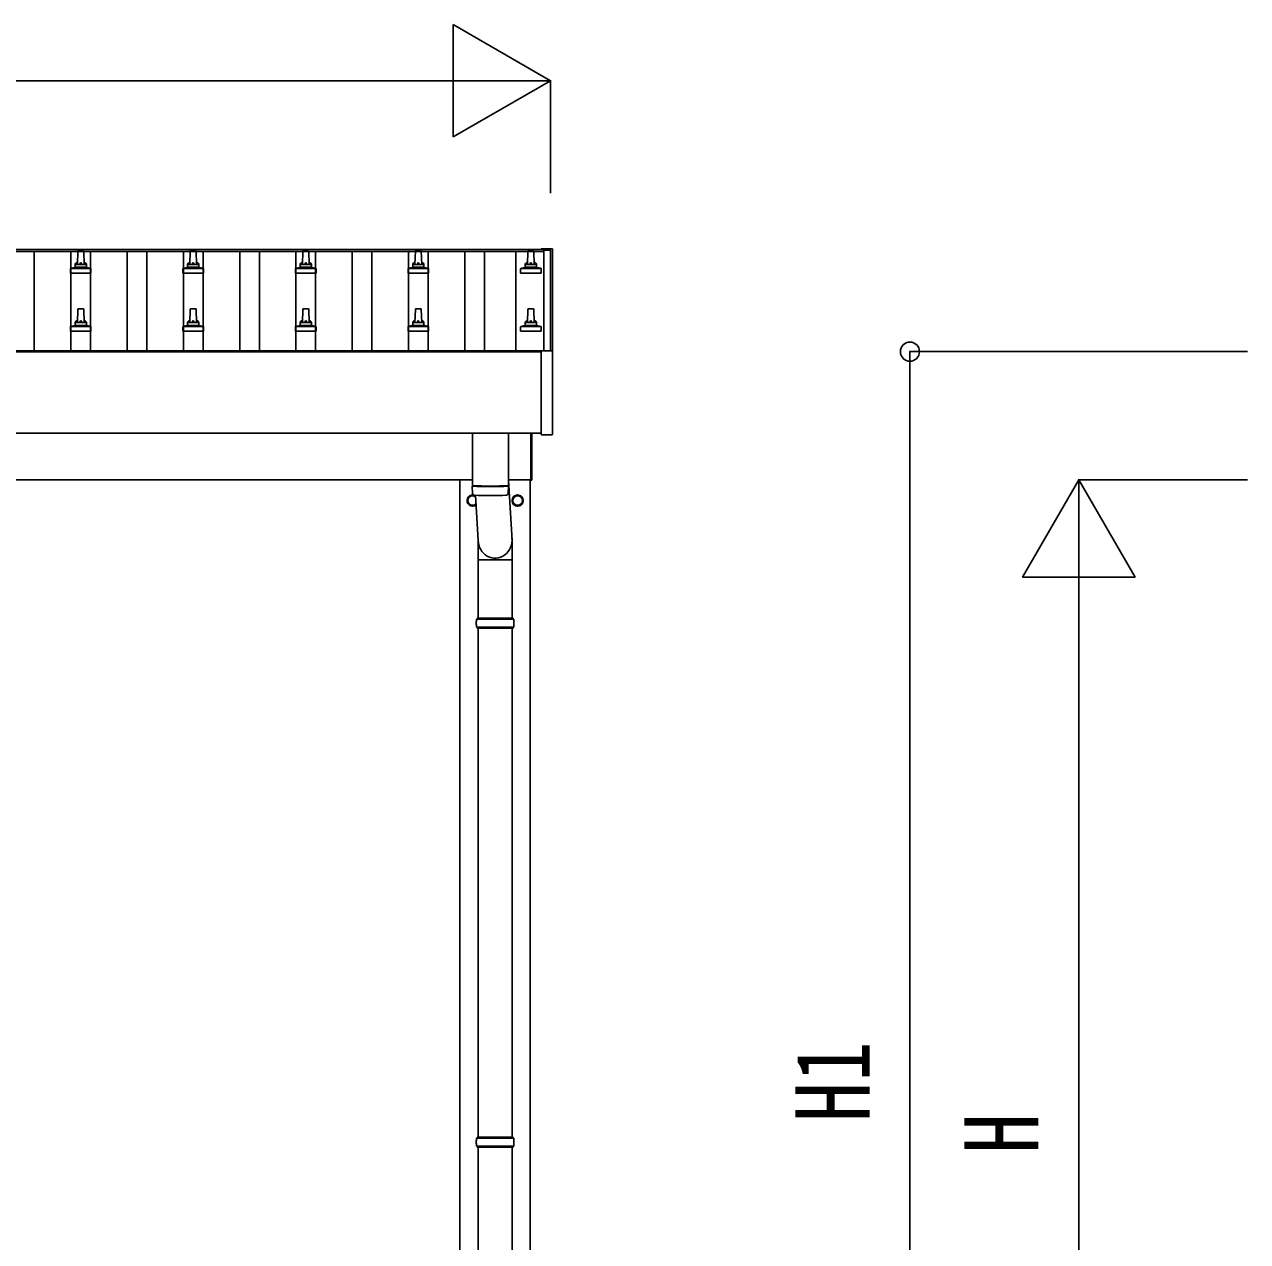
# Model space of a CAD drawing. Units: millimetres, scale not verified. Extents: x -16820 to 16820, y -11880 to 11880.
# Drawn here: x -3070 to -897, y -7252 to -5089 of the extents above; entities that cross this region are included whole.
import ezdxf
from ezdxf.enums import TextEntityAlignment as Align

# ---------------------------------------------------------------- set-up
doc = ezdxf.new("R2010")
doc.units = ezdxf.units.MM
doc.header["$LTSCALE"] = 50
for name, color, linetype in [('0-4_YKK_13', 4, 'Continuous'), ('0-5_YKK_A1', 4, 'Continuous'), ('0-6_YKK_D', 6, 'Continuous')]:
    doc.layers.add(name, color=color, linetype=linetype)
doc.styles.add('ＭＳ ゴシック', font='')
doc.styles.get('ＭＳ ゴシック').set_extended_font_data('MS Gothic')

msp = doc.modelspace()

# ---------------------------------------------------------------- linework, layer by layer
at = {"layer": '0-4_YKK_13'}
for p, q in [((-2975.58, -5491.88), (-2976.31, -5515.41)), ((-2966.03, -5490.91), (-2974.58, -5490.91)), ((-2964.31, -5515.41), (-2965.03, -5491.88)), ((-2775.58, -5491.88), (-2776.31, -5515.41)), ((-2766.03, -5490.91), (-2774.58, -5490.91)), ((-2764.31, -5515.41), (-2765.03, -5491.88)), ((-2575.58, -5491.88), (-2576.31, -5515.41)), ((-2566.03, -5490.91), (-2574.58, -5490.91)), ((-2564.31, -5515.41), (-2565.03, -5491.88)), ((-2375.58, -5491.88), (-2376.31, -5515.41)), ((-2366.03, -5490.91), (-2374.58, -5490.91)), ((-2364.31, -5515.41), (-2365.03, -5491.88)), ((-2175.58, -5491.88), (-2176.31, -5515.41)), ((-2166.03, -5490.91), (-2174.58, -5490.91)), ((-2164.31, -5515.41), (-2165.03, -5491.88)), ((-2152, -5488.82), (-2152, -5488.22)), ((-2152, -5488.89), (-2152, -5488.82)), ((-2133, -5487.7), (-2151, -5487.7)), ((-2132, -5488.22), (-2132, -5488.82)), ((-2132, -5488.82), (-2132, -5669.49)), ((-2987.79, -5522.22), (-2981.07, -5520.59)), ((-2959.92, -5520.41), (-2980.69, -5520.41)), ((-2980.31, -5519.62), (-2980.31, -5515.41)), ((-2961.31, -5515.41), (-2979.31, -5515.41)), ((-2960.31, -5519.62), (-2960.31, -5515.41)), ((-2952.82, -5522.22), (-2959.54, -5520.59)), ((-2787.79, -5522.22), (-2781.07, -5520.59)), ((-2759.92, -5520.41), (-2780.69, -5520.41)), ((-2780.31, -5519.62), (-2780.31, -5515.41)), ((-2761.31, -5515.41), (-2779.31, -5515.41)), ((-2760.31, -5519.62), (-2760.31, -5515.41)), ((-2752.82, -5522.22), (-2759.54, -5520.59)), ((-2587.79, -5522.22), (-2581.07, -5520.59)), ((-2559.92, -5520.41), (-2580.69, -5520.41)), ((-2580.31, -5519.62), (-2580.31, -5515.41)), ((-2561.31, -5515.41), (-2579.31, -5515.41)), ((-2560.31, -5519.62), (-2560.31, -5515.41)), ((-2552.82, -5522.22), (-2559.54, -5520.59)), ((-2387.79, -5522.22), (-2381.07, -5520.59)), ((-2359.92, -5520.41), (-2380.69, -5520.41)), ((-2380.31, -5519.62), (-2380.31, -5515.41)), ((-2361.31, -5515.41), (-2379.31, -5515.41)), ((-2360.31, -5519.62), (-2360.31, -5515.41)), ((-2352.82, -5522.22), (-2359.54, -5520.59)), ((-2187.79, -5522.22), (-2181.07, -5520.59)), ((-2159.92, -5520.41), (-2180.69, -5520.41)), ((-2180.31, -5519.62), (-2180.31, -5515.41)), ((-2161.31, -5515.41), (-2179.31, -5515.41)), ((-2160.31, -5519.62), (-2160.31, -5515.41)), ((-2152.82, -5522.22), (-2159.54, -5520.59)), ((-2988.56, -5530.91), (-2988.56, -5523.19)), ((-2988.56, -5530.91), (-2952.06, -5530.91)), ((-2952.44, -5522.41), (-2988.17, -5522.41)), ((-2952.06, -5530.91), (-2952.06, -5523.19)), ((-2788.56, -5530.91), (-2788.56, -5523.19)), ((-2788.56, -5530.91), (-2752.06, -5530.91)), ((-2752.44, -5522.41), (-2788.17, -5522.41)), ((-2752.06, -5530.91), (-2752.06, -5523.19)), ((-2588.56, -5530.91), (-2588.56, -5523.19)), ((-2588.56, -5530.91), (-2552.06, -5530.91)), ((-2552.44, -5522.41), (-2588.17, -5522.41)), ((-2552.06, -5530.91), (-2552.06, -5523.19)), ((-2388.56, -5530.91), (-2388.56, -5523.19)), ((-2388.56, -5530.91), (-2352.06, -5530.91)), ((-2352.44, -5522.41), (-2388.17, -5522.41)), ((-2352.06, -5530.91), (-2352.06, -5523.19)), ((-2188.56, -5530.91), (-2188.56, -5523.19)), ((-2188.56, -5530.91), (-2152.06, -5530.91)), ((-2152.44, -5522.41), (-2188.17, -5522.41)), ((-2152.06, -5530.91), (-2152.06, -5523.19)), ((-2975.58, -5595.21), (-2976.31, -5618.74)), ((-2966.03, -5594.24), (-2974.58, -5594.24)), ((-2964.31, -5618.74), (-2965.03, -5595.21)), ((-2775.58, -5595.21), (-2776.31, -5618.74)), ((-2766.03, -5594.24), (-2774.58, -5594.24)), ((-2764.31, -5618.74), (-2765.03, -5595.21)), ((-2575.58, -5595.21), (-2576.31, -5618.74)), ((-2566.03, -5594.24), (-2574.58, -5594.24)), ((-2564.31, -5618.74), (-2565.03, -5595.21)), ((-2375.58, -5595.21), (-2376.31, -5618.74)), ((-2366.03, -5594.24), (-2374.58, -5594.24)), ((-2364.31, -5618.74), (-2365.03, -5595.21)), ((-2175.58, -5595.21), (-2176.31, -5618.74)), ((-2166.03, -5594.24), (-2174.58, -5594.24)), ((-2164.31, -5618.74), (-2165.03, -5595.21)), ((-2988.56, -5634.24), (-2988.56, -5626.53)), ((-2952.44, -5625.74), (-2988.17, -5625.74)), ((-2987.79, -5625.55), (-2981.07, -5623.92)), ((-2959.92, -5623.74), (-2980.69, -5623.74)), ((-2980.31, -5622.95), (-2980.31, -5618.74)), ((-2961.31, -5618.74), (-2979.31, -5618.74)), ((-2960.31, -5622.95), (-2960.31, -5618.74)), ((-2952.82, -5625.55), (-2959.54, -5623.92)), ((-2952.06, -5634.24), (-2952.06, -5626.53)), ((-2788.56, -5634.24), (-2788.56, -5626.53)), ((-2752.44, -5625.74), (-2788.17, -5625.74)), ((-2787.79, -5625.55), (-2781.07, -5623.92)), ((-2759.92, -5623.74), (-2780.69, -5623.74)), ((-2780.31, -5622.95), (-2780.31, -5618.74)), ((-2761.31, -5618.74), (-2779.31, -5618.74)), ((-2760.31, -5622.95), (-2760.31, -5618.74)), ((-2752.82, -5625.55), (-2759.54, -5623.92)), ((-2752.06, -5634.24), (-2752.06, -5626.53)), ((-2588.56, -5634.24), (-2588.56, -5626.53)), ((-2552.44, -5625.74), (-2588.17, -5625.74)), ((-2587.79, -5625.55), (-2581.07, -5623.92)), ((-2559.92, -5623.74), (-2580.69, -5623.74)), ((-2580.31, -5622.95), (-2580.31, -5618.74)), ((-2561.31, -5618.74), (-2579.31, -5618.74)), ((-2560.31, -5622.95), (-2560.31, -5618.74)), ((-2552.82, -5625.55), (-2559.54, -5623.92)), ((-2552.06, -5634.24), (-2552.06, -5626.53)), ((-2388.56, -5634.24), (-2388.56, -5626.53)), ((-2352.44, -5625.74), (-2388.17, -5625.74)), ((-2387.79, -5625.55), (-2381.07, -5623.92)), ((-2359.92, -5623.74), (-2380.69, -5623.74)), ((-2380.31, -5622.95), (-2380.31, -5618.74)), ((-2361.31, -5618.74), (-2379.31, -5618.74)), ((-2360.31, -5622.95), (-2360.31, -5618.74)), ((-2352.82, -5625.55), (-2359.54, -5623.92)), ((-2352.06, -5634.24), (-2352.06, -5626.53)), ((-2188.56, -5634.24), (-2188.56, -5626.53)), ((-2152.44, -5625.74), (-2188.17, -5625.74)), ((-2187.79, -5625.55), (-2181.07, -5623.92)), ((-2159.92, -5623.74), (-2180.69, -5623.74)), ((-2180.31, -5622.95), (-2180.31, -5618.74)), ((-2161.31, -5618.74), (-2179.31, -5618.74)), ((-2160.31, -5622.95), (-2160.31, -5618.74)), ((-2152.82, -5625.55), (-2159.54, -5623.92)), ((-2152.06, -5634.24), (-2152.06, -5626.53)), ((-2988.56, -5634.24), (-2952.06, -5634.24)), ((-2788.56, -5634.24), (-2752.06, -5634.24)), ((-2588.56, -5634.24), (-2552.06, -5634.24)), ((-2388.56, -5634.24), (-2352.06, -5634.24)), ((-2188.56, -5634.24), (-2152.06, -5634.24)), ((-2152, -5817.49), (-2152, -5669.49)), ((-2151.5, -5668.99), (-2151, -5668.99)), ((-2151, -5668.99), (-2133, -5668.99)), ((-2133, -5668.99), (-2132.5, -5668.99)), ((-2132, -5669.49), (-2132, -5817.49)), ((-2274.31, -5815.36), (-2274.31, -5908.34)), ((-2210.31, -5815.36), (-2210.31, -5908.34)), ((-2170.31, -5898.5), (-2170.31, -5815.36)), ((-2168.31, -5815.36), (-2168.31, -5898.5)), ((-2132.5, -5817.99), (-2151.5, -5817.99)), ((-2274.34, -5909.34), (-2274.11, -5922.32)), ((-2269.83, -5908.62), (-2269.81, -5909.62)), ((-2214.78, -5908.62), (-2214.8, -5909.62)), ((-2210.5, -5922.32), (-2210.28, -5909.34)), ((-2210.31, -5898.76), (-2203.75, -6005.75)), ((-2170.31, -5898.5), (-2168.31, -5898.5)), ((-2273.81, -5925.19), (-2268.61, -5928.19)), ((-2268.77, -5925.62), (-2263.86, -6005.75)), ((-2267.8, -5941.35), (-2273.81, -5944.81)), ((-2202.4, -5934.75), (-2202.3, -5934.75)), ((-2202.4, -5935.25), (-2202.3, -5935.25)), ((-2263.96, -6040.42), (-2263.96, -6005.75)), ((-2203.66, -6040.42), (-2203.66, -6005.75)), ((-2263.96, -6040.42), (-2233.81, -6040.42)), ((-2263.81, -6040.42), (-2263.81, -6144)), ((-2203.66, -6040.42), (-2233.81, -6040.42)), ((-2203.81, -6040.42), (-2203.81, -6144)), ((-2266.81, -6146), (-2200.81, -6146)), ((-2265.81, -6144), (-2201.81, -6144)), ((-2265.81, -6144), (-2265.81, -6146)), ((-2201.81, -6144), (-2201.81, -6146)), ((-2266.81, -6160), (-2200.81, -6160)), ((-2265.81, -6162), (-2265.81, -6160)), ((-2265.81, -6162), (-2201.81, -6162)), ((-2263.81, -6162), (-2263.81, -7066.5)), ((-2203.81, -6162), (-2203.81, -7066.5)), ((-2201.81, -6162), (-2201.81, -6160)), ((-2266.81, -7068.49), (-2200.81, -7068.49)), ((-2266.81, -7082.49), (-2200.81, -7082.49)), ((-2265.81, -7066.49), (-2201.81, -7066.49)), ((-2265.81, -7066.49), (-2265.81, -7068.49)), ((-2265.81, -7084.49), (-2265.81, -7082.49)), ((-2265.81, -7084.49), (-2201.81, -7084.49)), ((-2263.81, -7084.49), (-2263.81, -7989)), ((-2203.81, -7084.49), (-2203.81, -7989)), ((-2201.81, -7066.49), (-2201.81, -7068.49)), ((-2201.81, -7084.49), (-2201.81, -7082.49))]:
    msp.add_line(p, q, dxfattribs=at)
for points in [[(-2151, -5487.7), (-2151.19, -5487.7), (-2151.37, -5487.71), (-2151.51, -5487.72), (-2151.58, -5487.72), (-2151.63, -5487.74), (-2151.73, -5487.77), (-2151.86, -5487.87), (-2151.95, -5488), (-2151.96, -5488.02)], [(-2132, -5488.22), (-2132.04, -5488.03), (-2132.11, -5487.9), (-2132.2, -5487.82), (-2132.29, -5487.77), (-2132.37, -5487.74), (-2132.42, -5487.73), (-2132.45, -5487.72), (-2132.5, -5487.72), (-2132.68, -5487.71), (-2132.87, -5487.7), (-2133, -5487.7)], [(-2273.81, -5925.19), (-2282.31, -5930.09), (-2282.31, -5939.91), (-2273.81, -5944.81)]]:
    msp.add_lwpolyline(points, dxfattribs=at)
msp.add_lwpolyline([(-2193.81, -5925.19), (-2185.31, -5930.09), (-2185.31, -5939.91), (-2193.81, -5944.81), (-2202.31, -5939.91), (-2202.31, -5930.09)], close=True, dxfattribs=at)
for radius in [10, 8.5]:
    msp.add_circle((-2193.81, -5935), radius, dxfattribs=at)
for centre, radius, start, end in [((-2974.58, -5491.91), 1, 90, 178.60509), ((-2966.03, -5491.91), 1, 1.39491, 90), ((-2774.58, -5491.91), 1, 90, 178.60509), ((-2766.03, -5491.91), 1, 1.39491, 90), ((-2574.58, -5491.91), 1, 90, 178.60509), ((-2566.03, -5491.91), 1, 1.39491, 90), ((-2374.58, -5491.91), 1, 90, 178.60509), ((-2366.03, -5491.91), 1, 1.39491, 90), ((-2174.58, -5491.91), 1, 90, 178.60509), ((-2166.03, -5491.91), 1, 1.39491, 90), ((-2151.5, -5488.22), 0.499, 156.4992, 179.99932), ((-2981.31, -5519.62), 1, 283.62699, 0), ((-2976.22, -5516.04), 4.13, 90, 171.17633), ((-2979.31, -5516.41), 1, 90, 180), ((-2966.97, -5515.41), 4.83, 133.60282, 180), ((-2973.64, -5515.41), 4.83, 0, 46.39718), ((-2964.39, -5516.04), 4.13, 8.82367, 90), ((-2961.31, -5516.41), 1, 0, 90), ((-2959.31, -5519.62), 1, 180, 256.37301), ((-2781.31, -5519.62), 1, 283.62699, 0), ((-2776.22, -5516.04), 4.13, 90, 171.17633), ((-2779.31, -5516.41), 1, 90, 180), ((-2766.97, -5515.41), 4.83, 133.60282, 180), ((-2773.64, -5515.41), 4.83, 0, 46.39718), ((-2764.39, -5516.04), 4.13, 8.82367, 90), ((-2761.31, -5516.41), 1, 0, 90), ((-2759.31, -5519.62), 1, 180, 256.37301), ((-2581.31, -5519.62), 1, 283.62699, 0), ((-2576.22, -5516.04), 4.13, 90, 171.17633), ((-2579.31, -5516.41), 1, 90, 180), ((-2566.97, -5515.41), 4.83, 133.60282, 180), ((-2573.64, -5515.41), 4.83, 0, 46.39718), ((-2564.39, -5516.04), 4.13, 8.82367, 90), ((-2561.31, -5516.41), 1, 0, 90), ((-2559.31, -5519.62), 1, 180, 256.37301), ((-2381.31, -5519.62), 1, 283.62699, 0), ((-2376.22, -5516.04), 4.13, 90, 171.17633), ((-2379.31, -5516.41), 1, 90, 180), ((-2366.97, -5515.41), 4.83, 133.60282, 180), ((-2373.64, -5515.41), 4.83, 0, 46.39718), ((-2364.39, -5516.04), 4.13, 8.82367, 90), ((-2361.31, -5516.41), 1, 0, 90), ((-2359.31, -5519.62), 1, 180, 256.37301), ((-2181.31, -5519.62), 1, 283.62699, 0), ((-2176.22, -5516.04), 4.13, 90, 171.17633), ((-2179.31, -5516.41), 1, 90, 180), ((-2166.97, -5515.41), 4.83, 133.60282, 180), ((-2173.64, -5515.41), 4.83, 0, 46.39718), ((-2164.39, -5516.04), 4.13, 8.82367, 90), ((-2161.31, -5516.41), 1, 0, 90), ((-2159.31, -5519.62), 1, 180, 256.37301), ((-2987.56, -5523.19), 1, 103.62699, 180), ((-2953.06, -5523.19), 1, 0, 76.37301), ((-2787.56, -5523.19), 1, 103.62699, 180), ((-2753.06, -5523.19), 1, 0, 76.37301), ((-2587.56, -5523.19), 1, 103.62699, 180), ((-2553.06, -5523.19), 1, 0, 76.37301), ((-2387.56, -5523.19), 1, 103.62699, 180), ((-2353.06, -5523.19), 1, 0, 76.37301), ((-2187.56, -5523.19), 1, 103.62699, 180), ((-2153.06, -5523.19), 1, 0, 76.37301), ((-2974.58, -5595.24), 1, 90, 178.60509), ((-2966.03, -5595.24), 1, 1.39491, 90), ((-2774.58, -5595.24), 1, 90, 178.60509), ((-2766.03, -5595.24), 1, 1.39491, 90), ((-2574.58, -5595.24), 1, 90, 178.60509), ((-2566.03, -5595.24), 1, 1.39491, 90), ((-2374.58, -5595.24), 1, 90, 178.60509), ((-2366.03, -5595.24), 1, 1.39491, 90), ((-2174.58, -5595.24), 1, 90, 178.60509), ((-2166.03, -5595.24), 1, 1.39491, 90), ((-2987.56, -5626.53), 1, 103.62699, 180), ((-2981.31, -5622.95), 1, 283.62699, 0), ((-2976.22, -5619.37), 4.13, 90, 171.17633), ((-2979.31, -5619.74), 1, 90, 180), ((-2966.97, -5618.74), 4.83, 133.60282, 180), ((-2973.64, -5618.74), 4.83, 0, 46.39718), ((-2964.39, -5619.37), 4.13, 8.82367, 90), ((-2961.31, -5619.74), 1, 0, 90), ((-2959.31, -5622.95), 1, 180, 256.37301), ((-2953.06, -5626.53), 1, 0, 76.37301), ((-2787.56, -5626.53), 1, 103.62699, 180), ((-2781.31, -5622.95), 1, 283.62699, 0), ((-2776.22, -5619.37), 4.13, 90, 171.17633), ((-2779.31, -5619.74), 1, 90, 180), ((-2766.97, -5618.74), 4.83, 133.60282, 180), ((-2773.64, -5618.74), 4.83, 0, 46.39718), ((-2764.39, -5619.37), 4.13, 8.82367, 90), ((-2761.31, -5619.74), 1, 0, 90), ((-2759.31, -5622.95), 1, 180, 256.37301), ((-2753.06, -5626.53), 1, 0, 76.37301), ((-2587.56, -5626.53), 1, 103.62699, 180), ((-2581.31, -5622.95), 1, 283.62699, 0), ((-2576.22, -5619.37), 4.13, 90, 171.17633), ((-2579.31, -5619.74), 1, 90, 180), ((-2566.97, -5618.74), 4.83, 133.60282, 180), ((-2573.64, -5618.74), 4.83, 0, 46.39718), ((-2564.39, -5619.37), 4.13, 8.82367, 90), ((-2561.31, -5619.74), 1, 0, 90), ((-2559.31, -5622.95), 1, 180, 256.37301), ((-2553.06, -5626.53), 1, 0, 76.37301), ((-2387.56, -5626.53), 1, 103.62699, 180), ((-2381.31, -5622.95), 1, 283.62699, 0), ((-2376.22, -5619.37), 4.13, 90, 171.17633), ((-2379.31, -5619.74), 1, 90, 180), ((-2366.97, -5618.74), 4.83, 133.60282, 180), ((-2373.64, -5618.74), 4.83, 0, 46.39718), ((-2364.39, -5619.37), 4.13, 8.82367, 90), ((-2361.31, -5619.74), 1, 0, 90), ((-2359.31, -5622.95), 1, 180, 256.37301), ((-2353.06, -5626.53), 1, 0, 76.37301), ((-2187.56, -5626.53), 1, 103.62699, 180), ((-2181.31, -5622.95), 1, 283.62699, 0), ((-2176.22, -5619.37), 4.13, 90, 171.17633), ((-2179.31, -5619.74), 1, 90, 180), ((-2166.97, -5618.74), 4.83, 133.60282, 180), ((-2173.64, -5618.74), 4.83, 0, 46.39718), ((-2164.39, -5619.37), 4.13, 8.82367, 90), ((-2161.31, -5619.74), 1, 0, 90), ((-2159.31, -5622.95), 1, 180, 256.37301), ((-2153.06, -5626.53), 1, 0, 76.37301), ((-2151.5, -5669.49), 0.5, 90, 180), ((-2132.5, -5669.49), 0.5, 0, 90), ((-2151.5, -5817.49), 0.5, 180, 270), ((-2132.5, -5817.49), 0.5, 270, 0), ((-2242.31, -5428.61), 480.8, 266.18381, 273.81619), ((-2242.31, -5429.61), 480.8, 266.18381, 273.81619), ((-2273.81, -5935), 10, 81.33978, 307.58274), ((-2273.81, -5935), 8.6, 171.25399, 188.74601), ((-2273.81, -5935), 8.5, 60, 300), ((-2273.81, -5935), 8.6, 111.25399, 128.74601), ((-2270.69, -5922.09), 3.43, 183.90213, 262.99006), ((-2242.3, -5406.62), 519.67, 266.82198, 273.17643), ((-2273.81, -5935), 8.6, 52.83912, 68.74601), ((-2213.93, -5922.09), 3.43, 277.08355, 356.08693), ((-2193.81, -5935), 8.6, 171.25399, 178.33419), ((-2193.81, -5935), 8.6, 111.25399, 128.74601), ((-2193.81, -5935), 8.6, 51.25399, 68.74601), ((-2193.81, -5935), 8.6, 351.25399, 8.74601), ((-2273.81, -5935), 8.6, 231.25399, 248.74601), ((-2273.81, -5935), 8.6, 291.25399, 308.74601), ((-2193.81, -5935), 8.6, 181.66581, 188.74601), ((-2193.81, -5935), 8.6, 231.25399, 248.74601), ((-2193.81, -5935), 8.6, 291.25399, 308.74601), ((-2218.06, -6153), 49.25, 171.82876, 180.00002), ((-2249.56, -6153), 49.25, 359.99998, 8.17124), ((-2218.06, -6153), 49.25, 180.00002, 188.17127), ((-2249.56, -6153), 49.25, 351.82873, 359.99998), ((-2218.06, -7075.49), 49.25, 171.82876, 180.00002), ((-2218.06, -7075.49), 49.25, 180.00002, 188.17127), ((-2249.56, -7075.49), 49.25, 359.99998, 8.17124), ((-2249.56, -7075.49), 49.25, 351.82873, 359.99998)]:
    msp.add_arc(centre, radius, start, end, dxfattribs=at)
msp.add_ellipse((-2233.81, -6005.75), major_axis=(0, -31.56), ratio=0.952301, start_param=4.712389, end_param=7.9831455, dxfattribs=at)
at = {"layer": '0-5_YKK_A1'}
for p, q in [((-2147.31, -5492.47), (-7570.31, -5492.47)), ((-2147.31, -5488.89), (-7547.81, -5488.89)), ((-3052.81, -5668.93), (-3052.81, -5492.47)), ((-2987.81, -5668.93), (-2987.81, -5492.47)), ((-2952.81, -5668.93), (-2952.81, -5492.47)), ((-2887.81, -5668.93), (-2887.81, -5492.47)), ((-2852.81, -5668.93), (-2852.81, -5492.47)), ((-2787.81, -5668.93), (-2787.81, -5492.47)), ((-2752.81, -5668.93), (-2752.81, -5492.47)), ((-2687.81, -5668.93), (-2687.81, -5492.47)), ((-2652.81, -5668.93), (-2652.81, -5492.47)), ((-2587.81, -5668.93), (-2587.81, -5492.47)), ((-2552.81, -5668.93), (-2552.81, -5492.47)), ((-2487.81, -5668.93), (-2487.81, -5492.47)), ((-2452.81, -5668.93), (-2452.81, -5492.47)), ((-2387.81, -5668.93), (-2387.81, -5492.47)), ((-2352.81, -5668.93), (-2352.81, -5492.47)), ((-2287.81, -5668.93), (-2287.81, -5492.47)), ((-2252.81, -5668.93), (-2252.81, -5492.47)), ((-2196.81, -5492.47), (-2196.81, -5668.93)), ((-2147.31, -5488.89), (-2147.31, -5492.47)), ((-2147.31, -5489.85), (-2147.31, -5668.99)), ((-2135.31, -5489.85), (-2147.31, -5489.85)), ((-2135.31, -5668.99), (-2135.31, -5489.85)), ((-7560.31, -5668.93), (-2147.31, -5668.93)), ((-7560.31, -5670.49), (-2152, -5670.49)), ((-2152, -5815.36), (-7560.31, -5815.36)), ((-7555.31, -5898), (-2274.31, -5898)), ((-2296.31, -8698), (-2296.31, -5898)), ((-2210.31, -5898), (-2170.31, -5898)), ((-2171.31, -5898), (-2171.31, -8698))]:
    msp.add_line(p, q, dxfattribs=at)
at = {"layer": '0-6_YKK_D'}
for p, q in [((-2135.31, -5188.89), (-2308.51, -5088.89)), ((-2308.51, -5088.89), (-2308.51, -5288.89)), ((-12805.31, -5188.89), (-2335.31, -5188.89)), ((-2135.31, -5188.89), (-2481.72, -5188.89)), ((-2135.31, -5188.89), (-2308.51, -5288.89)), ((-2135.31, -5388.89), (-2135.31, -5187.89)), ((-896.58, -5670.39), (-1497.58, -5670.39)), ((-1496.58, -8198), (-1496.58, -5670.39)), ((-1196.58, -5898), (-1296.58, -6071.21)), ((-896.58, -5898), (-1197.58, -5898)), ((-1196.58, -5898), (-1096.58, -6071.21)), ((-1196.58, -5898), (-1196.58, -6244.41)), ((-1296.58, -6071.21), (-1096.58, -6071.21)), ((-1196.58, -7998), (-1196.58, -6098))]:
    msp.add_line(p, q, dxfattribs=at)
msp.add_circle((-1496.58, -5670.39), 17, dxfattribs=at)

# ---------------------------------------------------------------- texts
at = {"layer": '0-6_YKK_D', "style": 'ＭＳ ゴシック', "width": 0.8}
for s, p in [('H1', (-1528.58, -7039.79)), ('H', (-1228.58, -7096))]:
    msp.add_text(s, height=132, rotation=90, dxfattribs=at).set_placement(p, align=Align.BOTTOM_LEFT)

doc.saveas('drawing.dxf')
